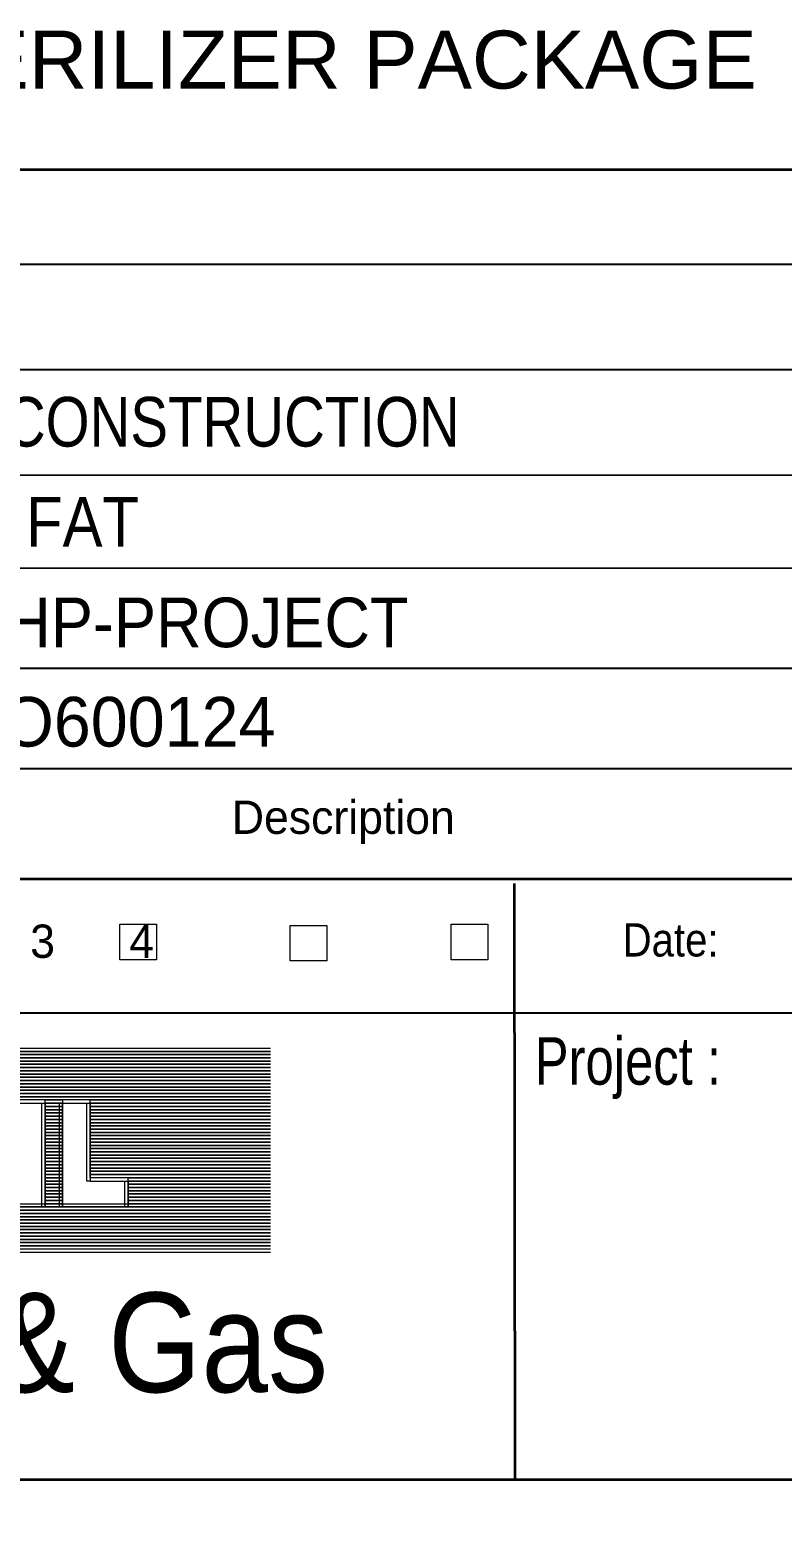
# Model space of a CAD drawing. Header units: millimetres. Extents: x 0 to 841, y 0 to 594.
# Drawn here: x 704.3 to 749.7, y 81.9 to 171.8 of the extents above; entities that cross this region are included whole.
import ezdxf
from ezdxf.enums import TextEntityAlignment as Align

# ---------------------------------------------------------------- set-up
doc = ezdxf.new("R2010")
doc.units = ezdxf.units.MM
doc.header["$LTSCALE"] = 0.8
doc.layers.add('1', color=7, linetype='Continuous', lineweight=13)
doc.layers.add('12', color=7, linetype='Continuous', lineweight=13)
doc.layers.add('2', color=7, linetype='Continuous')

msp = doc.modelspace()

# ---------------------------------------------------------------- linework, layer by layer
at = {"layer": '1', "lineweight": 25}
for p, q in [((648.8976, 157.6378), (829.2126, 157.6378)), ((648.8252, 151.274), (829.2693, 151.274)), ((648.8252, 151.274), (829.2693, 151.274)), ((648.8268, 144.9488), (829.2677, 144.852)), ((648.8268, 144.9488), (829.2677, 144.852)), ((648.8276, 139.2898), (829.2701, 139.285)), ((648.8276, 139.2898), (829.2701, 139.285)), ((648.8173, 133.2315), (829.2748, 133.2315)), ((648.8173, 133.2315), (829.2748, 133.2315)), ((648.8126, 127.1669), (829.263, 127.1669)), ((648.8126, 127.1669), (829.263, 127.1669)), ((648.7228, 112.4181), (829.2756, 112.4181)), ((648.7228, 112.4181), (829.2756, 112.4181))]:
    msp.add_line(p, q, dxfattribs=at)
at = {"layer": '1', "lineweight": 35}
for p, q in [((829.2567, 120.4906), (648.8079, 120.4748)), ((829.2567, 120.4906), (648.8079, 120.4748)), ((733.5504, 120.2354), (733.589, 84.1906)), ((733.5504, 120.2354), (733.589, 84.1906))]:
    msp.add_line(p, q, dxfattribs=at)
at = {"layer": '1'}
for p, q in [((659.3874, 110.2827), (718.8394, 110.2827)), ((659.3874, 110.2827), (718.8394, 110.2827)), ((659.3874, 110.0874), (718.8394, 110.0874)), ((659.3874, 110.0874), (718.8394, 110.0874)), ((659.3874, 109.8913), (718.8394, 109.8913)), ((659.3874, 109.8913), (718.8394, 109.8913)), ((667.7228, 109.6953), (718.8394, 109.6953)), ((667.7228, 109.6953), (718.8394, 109.6953)), ((667.9315, 109.4992), (718.8394, 109.4992)), ((667.9315, 109.4992), (718.8394, 109.4992)), ((668.1394, 109.3039), (718.8394, 109.3039)), ((668.1394, 109.3039), (718.8394, 109.3039)), ((668.348, 109.1079), (718.8394, 109.1079)), ((668.348, 109.1079), (718.8394, 109.1079)), ((668.5567, 108.9118), (718.8394, 108.9118)), ((668.5567, 108.9118), (718.8394, 108.9118)), ((668.7646, 108.7165), (718.8394, 108.7165)), ((668.7646, 108.7165), (718.8394, 108.7165)), ((668.9732, 108.5205), (718.8394, 108.5205)), ((668.9732, 108.5205), (718.8394, 108.5205)), ((669.1819, 108.3244), (718.8394, 108.3244)), ((669.1819, 108.3244), (718.8394, 108.3244)), ((669.3898, 108.1291), (718.8394, 108.1291)), ((669.3898, 108.1291), (718.8394, 108.1291)), ((669.5984, 108.1291), (718.8394, 108.1291)), ((669.5984, 108.1291), (718.8394, 108.1291)), ((669.8071, 107.9331), (718.8394, 107.9331)), ((669.8071, 107.9331), (718.8394, 107.9331)), ((670.015, 107.737), (718.8394, 107.737)), ((670.015, 107.737), (718.8394, 107.737)), ((670.4323, 107.5409), (718.8394, 107.5409)), ((670.4323, 107.5409), (718.8394, 107.5409)), ((678.1425, 107.3457), (718.8394, 107.3457)), ((678.1425, 107.3457), (718.8394, 107.3457)), ((707.9409, 107.1496), (718.8394, 107.1496)), ((707.9409, 107.1496), (718.8394, 107.1496)), ((707.9409, 106.9535), (718.8394, 106.9535)), ((707.9409, 106.9535), (718.8394, 106.9535)), ((707.9409, 106.7583), (718.8394, 106.7583)), ((707.9409, 106.7583), (718.8394, 106.7583)), ((707.9409, 106.5622), (718.8394, 106.5622)), ((707.9409, 106.5622), (718.8394, 106.5622)), ((707.9409, 106.3661), (718.8394, 106.3661)), ((707.9409, 106.3661), (718.8394, 106.3661)), ((707.9409, 106.1701), (718.8394, 106.1701)), ((707.9409, 106.1701), (718.8394, 106.1701)), ((707.9409, 105.9748), (718.8394, 105.9748)), ((707.9409, 105.9748), (718.8394, 105.9748)), ((707.9409, 105.7787), (718.8394, 105.7787)), ((707.9409, 105.7787), (718.8394, 105.7787)), ((707.9409, 105.5827), (718.8394, 105.5827)), ((707.9409, 105.5827), (718.8394, 105.5827)), ((707.9409, 105.3874), (718.8394, 105.3874)), ((707.9409, 105.3874), (718.8394, 105.3874)), ((707.9409, 105.1913), (718.8394, 105.1913)), ((707.9409, 105.1913), (718.8394, 105.1913)), ((707.9409, 104.9953), (718.8394, 104.9953)), ((707.9409, 104.9953), (718.8394, 104.9953)), ((707.9409, 104.7992), (718.8394, 104.7992)), ((707.9409, 104.7992), (718.8394, 104.7992)), ((707.9409, 104.6039), (718.8394, 104.6039)), ((707.9409, 104.6039), (718.8394, 104.6039)), ((707.9409, 104.4079), (718.8394, 104.4079)), ((707.9409, 104.4079), (718.8394, 104.4079)), ((707.9409, 104.2118), (718.8394, 104.2118)), ((707.9409, 104.2118), (718.8394, 104.2118)), ((707.9409, 104.0165), (718.8394, 104.0165)), ((707.9409, 104.0165), (718.8394, 104.0165)), ((707.9409, 103.8205), (718.8394, 103.8205)), ((707.9409, 103.8205), (718.8394, 103.8205)), ((707.9409, 103.6244), (718.8394, 103.6244)), ((707.9409, 103.6244), (718.8394, 103.6244)), ((707.9409, 103.4283), (718.8394, 103.4283)), ((707.9409, 103.4283), (718.8394, 103.4283)), ((707.9409, 103.2331), (718.8394, 103.2331)), ((707.9409, 103.2331), (718.8394, 103.2331)), ((707.9409, 103.037), (718.8394, 103.037)), ((707.9409, 103.037), (718.8394, 103.037)), ((707.9409, 102.8409), (718.8394, 102.8409)), ((707.9409, 102.8409), (718.8394, 102.8409)), ((707.9409, 102.6457), (718.8394, 102.6457)), ((707.9409, 102.6457), (718.8394, 102.6457)), ((710.2339, 102.4496), (718.8394, 102.4496)), ((710.2339, 102.4496), (718.8394, 102.4496)), ((710.2339, 102.2535), (718.8394, 102.2535)), ((710.2339, 102.2535), (718.8394, 102.2535)), ((710.2339, 102.0583), (718.8394, 102.0583)), ((710.2339, 102.0583), (718.8394, 102.0583)), ((710.2339, 101.8622), (718.8394, 101.8622)), ((710.2339, 101.8622), (718.8394, 101.8622)), ((710.2339, 101.6661), (718.8394, 101.6661)), ((710.2339, 101.6661), (718.8394, 101.6661)), ((710.2339, 101.4701), (718.8394, 101.4701)), ((710.2339, 101.4701), (718.8394, 101.4701)), ((710.2339, 101.2748), (718.8394, 101.2748)), ((710.2339, 101.2748), (718.8394, 101.2748)), ((710.2339, 101.0787), (718.8394, 101.0787)), ((710.2339, 101.0787), (718.8394, 101.0787)), ((710.2339, 100.8827), (718.8394, 100.8827)), ((710.2339, 100.8827), (718.8394, 100.8827)), ((669.1819, 99.9039), (718.8394, 99.9039)), ((669.1819, 99.9039), (718.8394, 99.9039)), ((669.5984, 100.0992), (718.8394, 100.0992)), ((669.5984, 100.0992), (718.8394, 100.0992)), ((669.8071, 100.2953), (718.8394, 100.2953)), ((669.8071, 100.2953), (718.8394, 100.2953)), ((670.2236, 100.4913), (718.8394, 100.4913)), ((670.2236, 100.4913), (718.8394, 100.4913)), ((670.4323, 100.4913), (718.8394, 100.4913)), ((670.4323, 100.4913), (718.8394, 100.4913)), ((678.3504, 100.6874), (718.8394, 100.6874)), ((678.3504, 100.6874), (718.8394, 100.6874)), ((659.3874, 99.5118), (718.8394, 99.5118)), ((659.3874, 99.5118), (718.8394, 99.5118)), ((659.3874, 99.3165), (718.8394, 99.3165)), ((659.3874, 99.3165), (718.8394, 99.3165)), ((659.3874, 99.1205), (718.8394, 99.1205)), ((659.3874, 99.1205), (718.8394, 99.1205)), ((659.3874, 98.9244), (718.8394, 98.9244)), ((659.3874, 98.9244), (718.8394, 98.9244)), ((667.9315, 99.5118), (718.8394, 99.5118)), ((667.9315, 99.5118), (718.8394, 99.5118)), ((668.7646, 99.7079), (718.8394, 99.7079)), ((668.7646, 99.7079), (718.8394, 99.7079)), ((659.3874, 98.7283), (718.8394, 98.7283)), ((659.3874, 98.7283), (718.8394, 98.7283)), ((659.3874, 98.5331), (718.8394, 98.5331)), ((659.3874, 98.5331), (718.8394, 98.5331)), ((659.3874, 98.337), (718.8394, 98.337)), ((659.3874, 98.337), (718.8394, 98.337))]:
    msp.add_line(p, q, dxfattribs=at)
at = {"layer": '1', "lineweight": 35}
msp.add_lwpolyline([(648.737, 83.6213), (648.8378, 163.3701), (829.263, 163.3701)], dxfattribs=at)
at = {"layer": '1'}
for points in [[(709.7409, 117.7685), (711.952, 117.7685), (711.952, 115.6236), (709.7409, 115.6236)], [(709.7409, 117.7685), (711.952, 117.7685), (711.952, 115.6236), (709.7409, 115.6236)], [(720.0118, 117.6929), (722.2228, 117.6929), (722.2228, 115.548), (720.0118, 115.548)], [(720.0118, 117.6929), (722.2228, 117.6929), (722.2228, 115.548), (720.0118, 115.548)], [(729.7386, 117.7685), (731.9496, 117.7685), (731.9496, 115.6236), (729.7386, 115.6236)], [(729.7386, 117.7685), (731.9496, 117.7685), (731.9496, 115.6236), (729.7386, 115.6236)], [(705.2323, 107.1496), (703.5654, 107.1496), (703.5654, 106.9535), (705.2323, 106.9535)], [(705.2323, 107.1496), (703.5654, 107.1496), (703.5654, 106.9535), (705.2323, 106.9535)], [(705.2323, 107.1496), (706.274, 107.1496), (706.274, 106.9535), (705.2323, 106.9535)], [(705.2323, 107.1496), (706.274, 107.1496), (706.274, 106.9535), (705.2323, 106.9535)], [(707.9409, 107.1496), (706.274, 107.1496), (706.274, 106.9535), (707.9409, 106.9535)], [(707.9409, 107.1496), (706.274, 107.1496), (706.274, 106.9535), (707.9409, 106.9535)], [(705.0236, 100.6874), (705.0236, 106.9535), (705.2323, 106.9535), (705.2323, 100.6874)], [(705.0236, 100.6874), (705.0236, 106.9535), (705.2323, 106.9535), (705.2323, 100.6874)], [(705.2323, 106.9535), (706.274, 106.9535), (706.274, 106.7583), (705.2323, 106.7583)], [(705.2323, 106.9535), (706.274, 106.9535), (706.274, 106.7583), (705.2323, 106.7583)], [(705.2323, 106.9535), (706.274, 106.9535), (706.274, 106.7583), (705.2323, 106.7583)], [(705.2323, 106.9535), (706.274, 106.9535), (706.274, 106.7583), (705.2323, 106.7583)], [(705.2323, 106.7583), (706.274, 106.7583), (706.274, 106.5622), (705.2323, 106.5622)], [(705.2323, 106.7583), (706.274, 106.7583), (706.274, 106.5622), (705.2323, 106.5622)], [(705.2323, 106.5622), (706.274, 106.5622), (706.274, 106.3661), (705.2323, 106.3661)], [(705.2323, 106.5622), (706.274, 106.5622), (706.274, 106.3661), (705.2323, 106.3661)], [(705.2323, 106.3661), (706.274, 106.3661), (706.274, 106.1701), (705.2323, 106.1701)], [(705.2323, 106.3661), (706.274, 106.3661), (706.274, 106.1701), (705.2323, 106.1701)], [(705.2323, 106.1701), (706.274, 106.1701), (706.274, 105.9748), (705.2323, 105.9748)], [(705.2323, 106.1701), (706.274, 106.1701), (706.274, 105.9748), (705.2323, 105.9748)], [(706.0661, 106.9535), (706.0661, 100.6874), (706.274, 100.6874), (706.274, 106.9535)], [(706.0661, 106.9535), (706.0661, 100.6874), (706.274, 100.6874), (706.274, 106.9535)], [(707.7331, 102.2535), (707.7331, 106.9535), (707.9409, 106.9535), (707.9409, 102.2535)], [(707.7331, 102.2535), (707.7331, 106.9535), (707.9409, 106.9535), (707.9409, 102.2535)], [(705.2323, 105.9748), (706.274, 105.9748), (706.274, 105.7787), (705.2323, 105.7787)], [(705.2323, 105.9748), (706.274, 105.9748), (706.274, 105.7787), (705.2323, 105.7787)], [(705.2323, 105.9748), (706.274, 105.9748), (706.274, 105.7787), (705.2323, 105.7787)], [(705.2323, 105.9748), (706.274, 105.9748), (706.274, 105.7787), (705.2323, 105.7787)], [(705.2323, 105.7787), (706.274, 105.7787), (706.274, 105.5827), (705.2323, 105.5827)], [(705.2323, 105.7787), (706.274, 105.7787), (706.274, 105.5827), (705.2323, 105.5827)], [(705.2323, 105.5827), (706.274, 105.5827), (706.274, 105.3874), (705.2323, 105.3874)], [(705.2323, 105.5827), (706.274, 105.5827), (706.274, 105.3874), (705.2323, 105.3874)], [(705.2323, 105.3874), (706.274, 105.3874), (706.274, 105.1913), (705.2323, 105.1913)], [(705.2323, 105.3874), (706.274, 105.3874), (706.274, 105.1913), (705.2323, 105.1913)], [(705.2323, 105.1913), (706.274, 105.1913), (706.274, 104.9953), (705.2323, 104.9953)], [(705.2323, 105.1913), (706.274, 105.1913), (706.274, 104.9953), (705.2323, 104.9953)], [(705.2323, 104.9953), (706.274, 104.9953), (706.274, 104.7992), (705.2323, 104.7992)], [(705.2323, 104.9953), (706.274, 104.9953), (706.274, 104.7992), (705.2323, 104.7992)], [(705.2323, 104.7992), (706.274, 104.7992), (706.274, 104.6039), (705.2323, 104.6039)], [(705.2323, 104.7992), (706.274, 104.7992), (706.274, 104.6039), (705.2323, 104.6039)], [(705.2323, 104.7992), (706.274, 104.7992), (706.274, 104.6039), (705.2323, 104.6039)], [(705.2323, 104.7992), (706.274, 104.7992), (706.274, 104.6039), (705.2323, 104.6039)], [(705.2323, 104.6039), (706.274, 104.6039), (706.274, 104.4079), (705.2323, 104.4079)], [(705.2323, 104.6039), (706.274, 104.6039), (706.274, 104.4079), (705.2323, 104.4079)], [(705.2323, 104.4079), (706.274, 104.4079), (706.274, 104.2118), (705.2323, 104.2118)], [(705.2323, 104.4079), (706.274, 104.4079), (706.274, 104.2118), (705.2323, 104.2118)], [(705.2323, 104.2118), (706.274, 104.2118), (706.274, 104.0165), (705.2323, 104.0165)], [(705.2323, 104.2118), (706.274, 104.2118), (706.274, 104.0165), (705.2323, 104.0165)], [(705.2323, 104.0165), (706.274, 104.0165), (706.274, 103.8205), (705.2323, 103.8205)], [(705.2323, 104.0165), (706.274, 104.0165), (706.274, 103.8205), (705.2323, 103.8205)], [(705.2323, 103.8205), (706.274, 103.8205), (706.274, 103.6244), (705.2323, 103.6244)], [(705.2323, 103.8205), (706.274, 103.8205), (706.274, 103.6244), (705.2323, 103.6244)], [(705.2323, 103.8205), (706.274, 103.8205), (706.274, 103.6244), (705.2323, 103.6244)], [(705.2323, 103.8205), (706.274, 103.8205), (706.274, 103.6244), (705.2323, 103.6244)], [(705.2323, 103.6244), (706.274, 103.6244), (706.274, 103.4283), (705.2323, 103.4283)], [(705.2323, 103.6244), (706.274, 103.6244), (706.274, 103.4283), (705.2323, 103.4283)], [(705.2323, 103.4283), (706.274, 103.4283), (706.274, 103.2331), (705.2323, 103.2331)], [(705.2323, 103.4283), (706.274, 103.4283), (706.274, 103.2331), (705.2323, 103.2331)], [(705.2323, 103.2331), (706.274, 103.2331), (706.274, 103.037), (705.2323, 103.037)], [(705.2323, 103.2331), (706.274, 103.2331), (706.274, 103.037), (705.2323, 103.037)], [(705.2323, 103.037), (706.274, 103.037), (706.274, 102.8409), (705.2323, 102.8409)], [(705.2323, 103.037), (706.274, 103.037), (706.274, 102.8409), (705.2323, 102.8409)], [(705.2323, 102.8409), (706.274, 102.8409), (706.274, 102.6457), (705.2323, 102.6457)], [(705.2323, 102.8409), (706.274, 102.8409), (706.274, 102.6457), (705.2323, 102.6457)], [(705.2323, 102.6457), (706.274, 102.6457), (706.274, 102.4496), (705.2323, 102.4496)], [(705.2323, 102.6457), (706.274, 102.6457), (706.274, 102.4496), (705.2323, 102.4496)], [(705.2323, 102.6457), (706.274, 102.6457), (706.274, 102.4496), (705.2323, 102.4496)], [(705.2323, 102.6457), (706.274, 102.6457), (706.274, 102.4496), (705.2323, 102.4496)], [(705.2323, 102.4496), (706.274, 102.4496), (706.274, 102.2535), (705.2323, 102.2535)], [(705.2323, 102.4496), (706.274, 102.4496), (706.274, 102.2535), (705.2323, 102.2535)], [(705.2323, 102.2535), (706.274, 102.2535), (706.274, 102.0583), (705.2323, 102.0583)], [(705.2323, 102.2535), (706.274, 102.2535), (706.274, 102.0583), (705.2323, 102.0583)], [(705.2323, 102.0583), (706.274, 102.0583), (706.274, 101.8622), (705.2323, 101.8622)], [(705.2323, 102.0583), (706.274, 102.0583), (706.274, 101.8622), (705.2323, 101.8622)], [(705.2323, 101.8622), (706.274, 101.8622), (706.274, 101.6661), (705.2323, 101.6661)], [(705.2323, 101.8622), (706.274, 101.8622), (706.274, 101.6661), (705.2323, 101.6661)], [(705.2323, 101.6661), (706.274, 101.6661), (706.274, 101.4701), (705.2323, 101.4701)], [(705.2323, 101.6661), (706.274, 101.6661), (706.274, 101.4701), (705.2323, 101.4701)], [(705.2323, 101.6661), (706.274, 101.6661), (706.274, 101.4701), (705.2323, 101.4701)], [(705.2323, 101.6661), (706.274, 101.6661), (706.274, 101.4701), (705.2323, 101.4701)], [(710.2339, 102.4496), (707.9409, 102.4496), (707.9409, 102.2535), (710.2339, 102.2535)], [(710.2339, 102.4496), (707.9409, 102.4496), (707.9409, 102.2535), (710.2339, 102.2535)], [(710.0252, 100.6874), (710.0252, 102.2535), (710.2339, 102.2535), (710.2339, 100.6874)], [(710.0252, 100.6874), (710.0252, 102.2535), (710.2339, 102.2535), (710.2339, 100.6874)], [(703.5654, 100.8827), (705.2323, 100.8827), (705.2323, 100.6874), (703.5654, 100.6874)], [(703.5654, 100.8827), (705.2323, 100.8827), (705.2323, 100.6874), (703.5654, 100.6874)], [(705.2323, 101.4701), (706.274, 101.4701), (706.274, 101.2748), (705.2323, 101.2748)], [(705.2323, 101.4701), (706.274, 101.4701), (706.274, 101.2748), (705.2323, 101.2748)], [(705.2323, 101.2748), (706.274, 101.2748), (706.274, 101.0787), (705.2323, 101.0787)], [(705.2323, 101.2748), (706.274, 101.2748), (706.274, 101.0787), (705.2323, 101.0787)], [(705.2323, 101.0787), (706.274, 101.0787), (706.274, 100.8827), (705.2323, 100.8827)], [(705.2323, 101.0787), (706.274, 101.0787), (706.274, 100.8827), (705.2323, 100.8827)], [(705.2323, 100.8827), (706.274, 100.8827), (706.274, 100.6874), (705.2323, 100.6874)], [(705.2323, 100.8827), (706.274, 100.8827), (706.274, 100.6874), (705.2323, 100.6874)], [(706.274, 100.8827), (710.2339, 100.8827), (710.2339, 100.6874), (706.274, 100.6874)], [(706.274, 100.8827), (710.2339, 100.8827), (710.2339, 100.6874), (706.274, 100.6874)]]:
    msp.add_lwpolyline(points, close=True, dxfattribs=at)
for points in [[(718.8394, 110.0874), (659.3874, 110.0874), (659.3874, 110.2827), (718.8394, 110.2827)], [(718.8394, 110.0874), (659.3874, 110.0874), (659.3874, 110.2827)], [(718.8394, 110.0874), (659.3874, 110.0874), (659.3874, 110.2827), (718.8394, 110.2827)], [(718.8394, 110.0874), (659.3874, 110.0874), (659.3874, 110.2827)], [(718.8394, 109.8913), (659.3874, 109.8913), (659.3874, 110.0874)], [(718.8394, 109.8913), (659.3874, 109.8913), (659.3874, 110.0874)], [(718.8394, 109.6953), (659.3874, 109.6953), (659.3874, 109.8913)], [(718.8394, 109.6953), (659.3874, 109.6953), (659.3874, 109.8913)], [(718.8394, 109.4992), (667.7228, 109.4992), (667.7228, 109.6953)], [(718.8394, 109.4992), (667.7228, 109.4992), (667.7228, 109.6953)], [(718.8394, 109.3039), (667.9315, 109.3039), (667.9315, 109.4992)], [(718.8394, 109.3039), (667.9315, 109.3039), (667.9315, 109.4992)], [(718.8394, 109.1079), (668.1394, 109.1079), (668.1394, 109.3039), (718.8394, 109.3039)], [(718.8394, 109.1079), (668.1394, 109.1079), (668.1394, 109.3039)], [(718.8394, 109.1079), (668.1394, 109.1079), (668.1394, 109.3039), (718.8394, 109.3039)], [(718.8394, 109.1079), (668.1394, 109.1079), (668.1394, 109.3039)], [(718.8394, 108.9118), (668.348, 108.9118), (668.348, 109.1079)], [(718.8394, 108.9118), (668.348, 108.9118), (668.348, 109.1079)], [(718.8394, 108.7165), (668.5567, 108.7165), (668.5567, 108.9118)], [(718.8394, 108.7165), (668.5567, 108.7165), (668.5567, 108.9118)], [(718.8394, 108.5205), (668.7646, 108.5205), (668.7646, 108.7165)], [(718.8394, 108.5205), (668.7646, 108.5205), (668.7646, 108.7165)], [(718.8394, 108.3244), (668.9732, 108.3244), (668.9732, 108.5205)], [(718.8394, 108.3244), (668.9732, 108.3244), (668.9732, 108.5205)], [(718.8394, 108.1291), (669.1819, 108.1291), (669.1819, 108.3244)], [(718.8394, 108.1291), (669.1819, 108.1291), (669.1819, 108.3244)], [(718.8394, 107.9331), (669.3898, 107.9331), (669.3898, 108.1291)], [(718.8394, 107.9331), (669.3898, 107.9331), (669.3898, 108.1291)], [(718.8394, 107.9331), (669.5984, 107.9331), (669.5984, 108.1291)], [(718.8394, 107.9331), (669.5984, 107.9331), (669.5984, 108.1291)], [(718.8394, 107.737), (669.8071, 107.737), (669.8071, 107.9331)], [(718.8394, 107.737), (669.8071, 107.737), (669.8071, 107.9331)], [(718.8394, 107.5409), (670.015, 107.5409), (670.015, 107.737)], [(718.8394, 107.5409), (670.015, 107.5409), (670.015, 107.737)], [(718.8394, 107.3457), (670.4323, 107.3457), (670.4323, 107.5409)], [(718.8394, 107.3457), (670.4323, 107.3457), (670.4323, 107.5409)], [(718.8394, 107.1496), (678.1425, 107.1496), (678.1425, 107.3457)], [(718.8394, 107.1496), (678.1425, 107.1496), (678.1425, 107.3457)], [(718.8394, 106.9535), (707.9409, 106.9535), (707.9409, 107.1496)], [(718.8394, 106.9535), (707.9409, 106.9535), (707.9409, 107.1496)], [(718.8394, 106.7583), (707.9409, 106.7583), (707.9409, 106.9535), (718.8394, 106.9535)], [(718.8394, 106.7583), (707.9409, 106.7583), (707.9409, 106.9535)], [(718.8394, 106.7583), (707.9409, 106.7583), (707.9409, 106.9535), (718.8394, 106.9535)], [(718.8394, 106.7583), (707.9409, 106.7583), (707.9409, 106.9535)], [(718.8394, 106.5622), (707.9409, 106.5622), (707.9409, 106.7583)], [(718.8394, 106.5622), (707.9409, 106.5622), (707.9409, 106.7583)], [(718.8394, 106.3661), (707.9409, 106.3661), (707.9409, 106.5622)], [(718.8394, 106.3661), (707.9409, 106.3661), (707.9409, 106.5622)], [(718.8394, 106.1701), (707.9409, 106.1701), (707.9409, 106.3661)], [(718.8394, 106.1701), (707.9409, 106.1701), (707.9409, 106.3661)], [(718.8394, 105.9748), (707.9409, 105.9748), (707.9409, 106.1701)], [(718.8394, 105.9748), (707.9409, 105.9748), (707.9409, 106.1701)], [(718.8394, 105.7787), (707.9409, 105.7787), (707.9409, 105.9748), (718.8394, 105.9748)], [(718.8394, 105.7787), (707.9409, 105.7787), (707.9409, 105.9748)], [(718.8394, 105.7787), (707.9409, 105.7787), (707.9409, 105.9748), (718.8394, 105.9748)], [(718.8394, 105.7787), (707.9409, 105.7787), (707.9409, 105.9748)], [(718.8394, 105.5827), (707.9409, 105.5827), (707.9409, 105.7787)], [(718.8394, 105.5827), (707.9409, 105.5827), (707.9409, 105.7787)], [(718.8394, 105.3874), (707.9409, 105.3874), (707.9409, 105.5827)], [(718.8394, 105.3874), (707.9409, 105.3874), (707.9409, 105.5827)], [(718.8394, 105.1913), (707.9409, 105.1913), (707.9409, 105.3874)], [(718.8394, 105.1913), (707.9409, 105.1913), (707.9409, 105.3874)], [(718.8394, 104.9953), (707.9409, 104.9953), (707.9409, 105.1913)], [(718.8394, 104.9953), (707.9409, 104.9953), (707.9409, 105.1913)], [(718.8394, 104.7992), (707.9409, 104.7992), (707.9409, 104.9953)], [(718.8394, 104.7992), (707.9409, 104.7992), (707.9409, 104.9953)], [(718.8394, 104.6039), (707.9409, 104.6039), (707.9409, 104.7992), (718.8394, 104.7992)], [(718.8394, 104.6039), (707.9409, 104.6039), (707.9409, 104.7992)], [(718.8394, 104.6039), (707.9409, 104.6039), (707.9409, 104.7992), (718.8394, 104.7992)], [(718.8394, 104.6039), (707.9409, 104.6039), (707.9409, 104.7992)], [(718.8394, 104.4079), (707.9409, 104.4079), (707.9409, 104.6039)], [(718.8394, 104.4079), (707.9409, 104.4079), (707.9409, 104.6039)], [(718.8394, 104.2118), (707.9409, 104.2118), (707.9409, 104.4079)], [(718.8394, 104.2118), (707.9409, 104.2118), (707.9409, 104.4079)], [(718.8394, 104.0165), (707.9409, 104.0165), (707.9409, 104.2118)], [(718.8394, 104.0165), (707.9409, 104.0165), (707.9409, 104.2118)], [(718.8394, 103.8205), (707.9409, 103.8205), (707.9409, 104.0165)], [(718.8394, 103.8205), (707.9409, 103.8205), (707.9409, 104.0165)], [(718.8394, 103.6244), (707.9409, 103.6244), (707.9409, 103.8205), (718.8394, 103.8205)], [(718.8394, 103.6244), (707.9409, 103.6244), (707.9409, 103.8205)], [(718.8394, 103.6244), (707.9409, 103.6244), (707.9409, 103.8205), (718.8394, 103.8205)], [(718.8394, 103.6244), (707.9409, 103.6244), (707.9409, 103.8205)], [(718.8394, 103.4283), (707.9409, 103.4283), (707.9409, 103.6244)], [(718.8394, 103.4283), (707.9409, 103.4283), (707.9409, 103.6244)], [(718.8394, 103.2331), (707.9409, 103.2331), (707.9409, 103.4283)], [(718.8394, 103.2331), (707.9409, 103.2331), (707.9409, 103.4283)], [(718.8394, 103.037), (707.9409, 103.037), (707.9409, 103.2331)], [(718.8394, 103.037), (707.9409, 103.037), (707.9409, 103.2331)], [(718.8394, 102.8409), (707.9409, 102.8409), (707.9409, 103.037)], [(718.8394, 102.8409), (707.9409, 102.8409), (707.9409, 103.037)], [(718.8394, 102.6457), (707.9409, 102.6457), (707.9409, 102.8409)], [(718.8394, 102.6457), (707.9409, 102.6457), (707.9409, 102.8409)], [(718.8394, 102.4496), (707.9409, 102.4496), (707.9409, 102.6457), (718.8394, 102.6457)], [(718.8394, 102.4496), (707.9409, 102.4496), (707.9409, 102.6457)], [(718.8394, 102.4496), (707.9409, 102.4496), (707.9409, 102.6457), (718.8394, 102.6457)], [(718.8394, 102.4496), (707.9409, 102.4496), (707.9409, 102.6457)], [(718.8394, 102.2535), (710.2339, 102.2535), (710.2339, 102.4496)], [(718.8394, 102.2535), (710.2339, 102.2535), (710.2339, 102.4496)], [(718.8394, 102.0583), (710.2339, 102.0583), (710.2339, 102.2535)], [(718.8394, 102.0583), (710.2339, 102.0583), (710.2339, 102.2535)], [(718.8394, 101.8622), (710.2339, 101.8622), (710.2339, 102.0583)], [(718.8394, 101.8622), (710.2339, 101.8622), (710.2339, 102.0583)], [(718.8394, 101.6661), (710.2339, 101.6661), (710.2339, 101.8622)], [(718.8394, 101.6661), (710.2339, 101.6661), (710.2339, 101.8622)], [(718.8394, 101.4701), (710.2339, 101.4701), (710.2339, 101.6661), (718.8394, 101.6661)], [(718.8394, 101.4701), (710.2339, 101.4701), (710.2339, 101.6661)], [(718.8394, 101.4701), (710.2339, 101.4701), (710.2339, 101.6661), (718.8394, 101.6661)], [(718.8394, 101.4701), (710.2339, 101.4701), (710.2339, 101.6661)], [(718.8394, 101.2748), (710.2339, 101.2748), (710.2339, 101.4701)], [(718.8394, 101.2748), (710.2339, 101.2748), (710.2339, 101.4701)], [(718.8394, 101.0787), (710.2339, 101.0787), (710.2339, 101.2748)], [(718.8394, 101.0787), (710.2339, 101.0787), (710.2339, 101.2748)], [(718.8394, 100.8827), (710.2339, 100.8827), (710.2339, 101.0787)], [(718.8394, 100.8827), (710.2339, 100.8827), (710.2339, 101.0787)], [(718.8394, 100.6874), (710.2339, 100.6874), (710.2339, 100.8827)], [(718.8394, 100.6874), (710.2339, 100.6874), (710.2339, 100.8827)], [(718.8394, 99.7079), (669.1819, 99.7079), (669.1819, 99.9039)], [(718.8394, 99.7079), (669.1819, 99.7079), (669.1819, 99.9039)], [(718.8394, 99.9039), (669.5984, 99.9039), (669.5984, 100.0992)], [(718.8394, 99.9039), (669.5984, 99.9039), (669.5984, 100.0992)], [(718.8394, 100.0992), (669.8071, 100.0992), (669.8071, 100.2953)], [(718.8394, 100.0992), (669.8071, 100.0992), (669.8071, 100.2953)], [(718.8394, 100.2953), (670.2236, 100.2953), (670.2236, 100.4913)], [(718.8394, 100.2953), (670.2236, 100.2953), (670.2236, 100.4913)], [(718.8394, 100.2953), (670.4323, 100.2953), (670.4323, 100.4913)], [(718.8394, 100.2953), (670.4323, 100.2953), (670.4323, 100.4913)], [(718.8394, 100.4913), (678.3504, 100.4913), (678.3504, 100.6874)], [(718.8394, 100.4913), (678.3504, 100.4913), (678.3504, 100.6874)], [(718.8394, 99.3165), (659.3874, 99.3165), (659.3874, 99.5118)], [(718.8394, 99.3165), (659.3874, 99.3165), (659.3874, 99.5118)], [(718.8394, 99.1205), (659.3874, 99.1205), (659.3874, 99.3165)], [(718.8394, 99.1205), (659.3874, 99.1205), (659.3874, 99.3165)], [(718.8394, 98.9244), (659.3874, 98.9244), (659.3874, 99.1205)], [(718.8394, 98.9244), (659.3874, 98.9244), (659.3874, 99.1205)], [(718.8394, 98.7283), (659.3874, 98.7283), (659.3874, 98.9244)], [(718.8394, 98.7283), (659.3874, 98.7283), (659.3874, 98.9244)], [(718.8394, 99.3165), (667.9315, 99.3165), (667.9315, 99.5118)], [(718.8394, 99.3165), (667.9315, 99.3165), (667.9315, 99.5118)], [(718.8394, 99.5118), (668.7646, 99.5118), (668.7646, 99.7079)], [(718.8394, 99.5118), (668.7646, 99.5118), (668.7646, 99.7079)], [(718.8394, 98.5331), (659.3874, 98.5331), (659.3874, 98.7283)], [(718.8394, 98.5331), (659.3874, 98.5331), (659.3874, 98.7283)], [(718.8394, 98.337), (659.3874, 98.337), (659.3874, 98.5331)], [(718.8394, 98.337), (659.3874, 98.337), (659.3874, 98.5331)], [(718.8394, 98.1409), (659.3874, 98.1409), (659.3874, 98.337), (718.8394, 98.337)], [(718.8394, 98.1409), (659.3874, 98.1409), (659.3874, 98.337)], [(718.8394, 98.1409), (659.3874, 98.1409), (659.3874, 98.337), (718.8394, 98.337)], [(718.8394, 98.1409), (659.3874, 98.1409), (659.3874, 98.337)], [(718.8394, 98.1409), (659.3874, 98.1409), (659.3874, 97.9457), (718.8394, 97.9457)], [(718.8394, 98.1409), (659.3874, 98.1409), (659.3874, 97.9457), (718.8394, 97.9457)]]:
    msp.add_lwpolyline(points, dxfattribs=at)
at = {"layer": '1', "lineweight": 35}
msp.add_lwpolyline([(648.8102, 84.2291), (829.2709, 84.2291), (829.2709, 10.4063), (648.8102, 10.4063)], close=True, dxfattribs=at)

# ---------------------------------------------------------------- texts
at = {"layer": '1'}
for s, p in [('Description', (716.4953, 123.2244)), ('Description', (716.4953, 123.2244)), ('Acceptance Code:  1      1B      2A      2      3      4  ', (653.2976, 115.7339)), ('Acceptance Code:  1      1B      2A      2      3      4  ', (653.2976, 115.7339))]:
    msp.add_text(s, height=2.013, dxfattribs=at).set_placement(p)
for s, height, width, p in [('Date:', 2.013, 0.9, (740.0945, 115.8173)), ('Date:', 2.013, 0.9, (740.0945, 115.8173)), ('Project :', 2.867, 0.8, (734.7843, 108.074)), ('Project :', 2.867, 0.8, (734.7843, 108.074)), ('Kværner  Oil  & Gas', 6.013, 0.9, (657.5551, 89.4992)), ('Kværner  Oil  & Gas', 6.013, 0.9, (657.5551, 89.4992))]:
    msp.add_text(s, height=height, dxfattribs=dict(at, width=width)).set_placement(p)
at = {"layer": '12', "width": 1.05}
msp.add_text('UV STERILIZER PACKAGE', height=3.5, dxfattribs=at).set_placement((717.3386, 168.2504), align=Align.CENTER)
at = {"layer": '2'}
for s, width, p in [('ISSUED FOR CONSTRUCTION', 0.85, (681, 146.622)), ('ISSUED FOR FAT', 0.9, (681, 140.5811)), ('AS BUILT, HHP-PROJECT', 0.95, (681, 134.5))]:
    msp.add_text(s, height=3, dxfattribs=dict(at, width=width)).set_placement(p)
msp.add_text('AS BUILT AO600124', height=3, dxfattribs=at).set_placement((681, 128.5))

doc.saveas('drawing.dxf')
